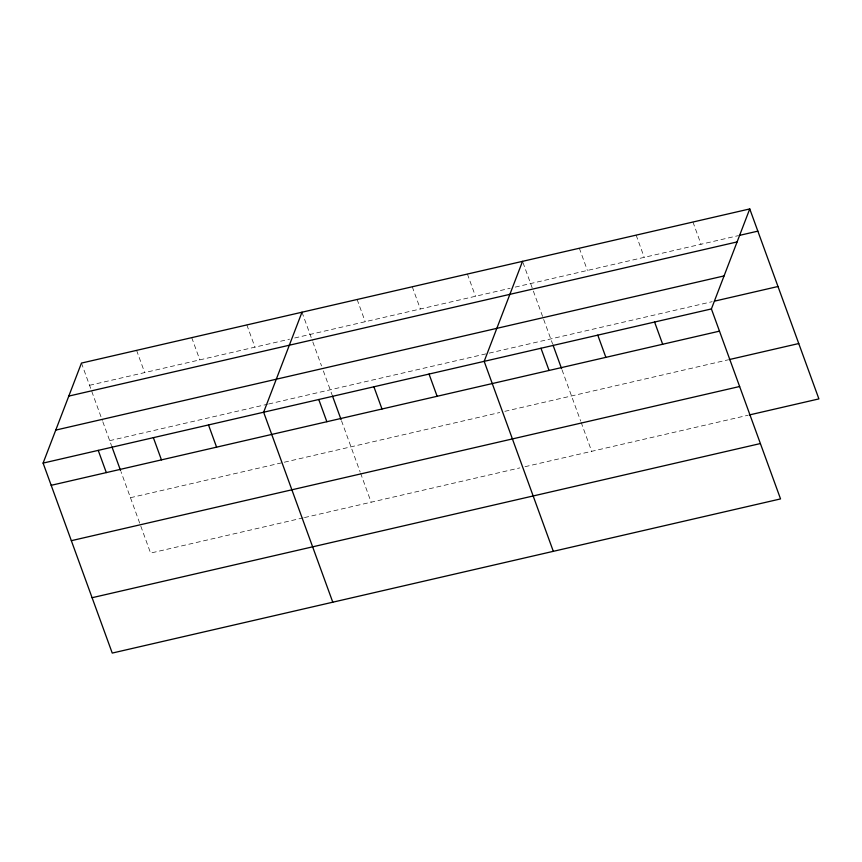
<?xml version="1.0" encoding="UTF-8"?>
<svg xmlns="http://www.w3.org/2000/svg" width="862" height="862" viewBox="0 0 862 862"><rect width="100%" height="100%" fill="white"/><g stroke="black" fill="none" stroke-linecap="round" stroke-linejoin="round"><path stroke-width="0.65" stroke-dasharray="4.31 3.23" d="M89.54 385.303L289.567 339.165M294.696 337.979L510.099 288.285M515.228 287.1L738.475 235.606M109.689 440.665L267.403 404.278M268.685 403.987L487.946 353.409M489.228 353.118L712.152 301.689M130.453 497.708L283.038 462.506M284.32 462.215L499.723 412.521M504.852 411.336L727.743 359.917M303.187 517.868L150.602 553.07L120.982 471.665M304.469 517.577L519.872 467.883M525.001 466.698L747.893 415.279M692.951 222.03L701.032 244.248M636.145 235.132L644.226 257.35M579.339 248.234L587.421 270.452M522.986 262.576L532.91 289.847M533.362 291.108L552.574 343.873M562.056 369.917L580.686 421.119M581.15 422.38L591.677 451.322M467.398 274.051L475.479 296.269M412.262 286.777L420.354 308.995M357.127 299.491L365.219 321.709M301.991 312.206L312.367 340.716M312.831 341.977L321.526 365.887M323.358 370.919L332.032 394.753M341.514 420.785L360.154 471.999M360.607 473.249L371.145 502.19M246.855 324.931L254.947 347.149M191.73 337.645L199.812 359.863M136.595 350.36L144.676 372.578M81.459 363.085L102.362 420.527M102.826 421.787L111.5 445.622"/><path stroke-width="1.29" d="M749.757 208.927L711.398 308.93L780.541 498.915L112.243 653.073L43.1 463.099L81.459 363.085L749.757 208.927L818.9 398.901L749.186 414.988M301.991 312.206L263.643 412.219L332.786 602.204M522.534 261.337L484.175 361.35L553.318 551.335M739.768 235.315L757.838 231.145M68.798 396.089L737.096 241.931M55.761 430.095L724.058 275.926M714.727 301.097L777.987 286.507M43.1 463.099L711.398 308.93M51.181 485.317L719.479 331.148M729.036 359.626L798.751 343.539M71.341 540.679L739.628 386.51M92.094 597.711L760.392 443.553M654.592 322.043L662.673 344.261M597.786 335.146L605.867 357.364M553.027 345.112L561.604 368.677M540.98 348.248L549.062 370.466M429.039 374.065L437.131 396.283M373.903 386.79L381.995 409.008M332.484 395.992L341.061 419.546M318.768 399.505L326.86 421.723M208.507 424.944L216.588 447.162M153.371 437.659L161.453 459.877M111.952 446.861L120.529 470.426M98.236 450.373L106.317 472.591"/></g></svg>
